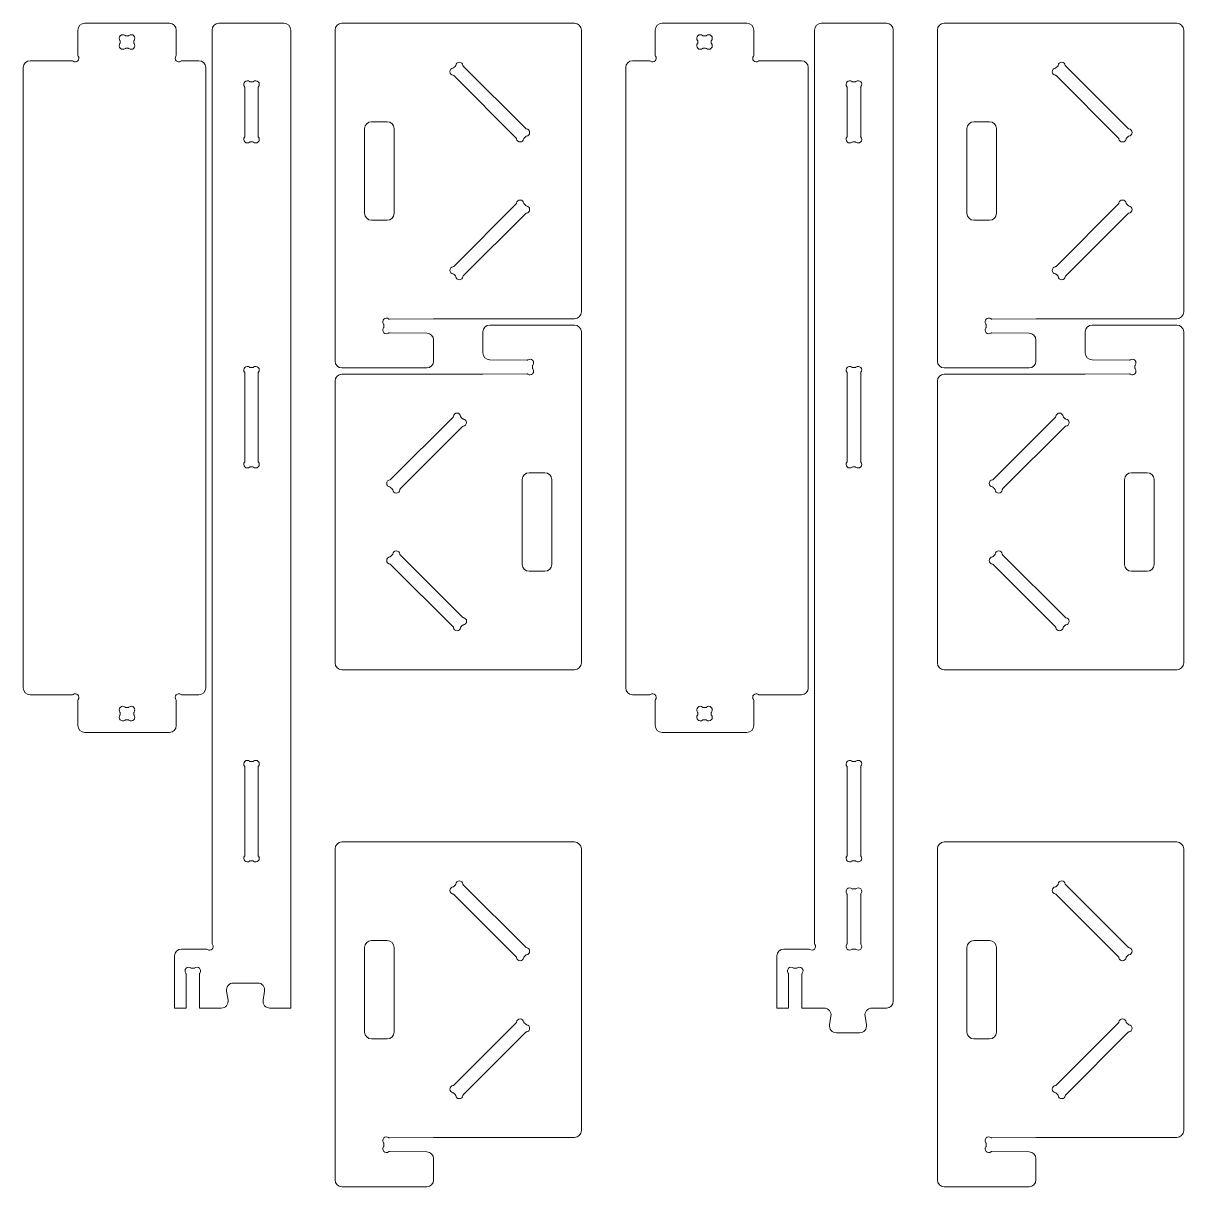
# Model space of a CAD drawing. Header units: millimetres. Extents: x 22 to 2423, y 21 to 1203.
# Drawn here: x 1245 to 2423, y 21 to 1203 of the extents above; entities that cross this region are included whole.
import ezdxf

# ---------------------------------------------------------------- set-up
doc = ezdxf.new("R2010")
doc.units = ezdxf.units.MM

msp = doc.modelspace()

# ---------------------------------------------------------------- linework, layer by layer
at = {"color": 7, "linetype": 'Continuous', "lineweight": 15}
for p, q in [((1300.3, 1195.6), (1300.3, 1170.3)), ((1393.3, 1202.6), (1307.3, 1202.6)), ((1400.3, 1170.3), (1400.3, 1195.6)), ((1436.6, 269), (1436.6, 1195.6)), ((1509.6, 1202.6), (1443.6, 1202.6)), ((1516.6, 202.6), (1516.6, 1195.6)), ((1561.5, 1195.6), (1561.5, 859.6)), ((1804.5, 1202.6), (1568.5, 1202.6)), ((1811.5, 909.6), (1811.5, 1195.6)), ((1886.5, 1170.3), (1886.5, 1195.6)), ((1893.5, 1202.6), (1979.5, 1202.6)), ((1986.5, 1195.6), (1986.5, 1170.3)), ((2048.2, 268.4), (2048.2, 1195.6)), ((2121.2, 1202.6), (2055.2, 1202.6)), ((2128.2, 209.6), (2128.2, 1195.6)), ((2173, 1195.6), (2173, 859.6)), ((2416, 1202.6), (2180, 1202.6)), ((2423, 909.6), (2423, 1195.6)), ((1343.4, 1184.2), (1343.4, 1182.8)), ((1351.4, 1189.9), (1349.1, 1189.9)), ((1357.1, 1182.8), (1357.1, 1184.2)), ((1929.7, 1182.8), (1929.7, 1184.2)), ((1935.3, 1189.9), (1937.7, 1189.9)), ((1943.4, 1184.2), (1943.4, 1182.8)), ((1349.1, 1177.2), (1351.4, 1177.2)), ((1937.7, 1177.2), (1935.3, 1177.2)), ((1294.4, 1164.5), (1251.9, 1164.5)), ((1423.3, 1164.5), (1406.1, 1164.5)), ((1683.6, 1159.1), (1681.9, 1157.5)), ((1755, 1095.7), (1691.6, 1159.1)), ((1863.5, 1164.5), (1880.6, 1164.5)), ((1992.4, 1164.5), (2034.9, 1164.5)), ((2295.2, 1159.1), (2293.5, 1157.5)), ((2366.6, 1095.7), (2303.2, 1159.1)), ((1244.9, 1157.5), (1244.9, 527.7)), ((1430.3, 527.7), (1430.3, 1157.5)), ((1681.9, 1149.4), (1745.3, 1086)), ((1856.5, 1157.5), (1856.5, 527.7)), ((2041.9, 527.7), (2041.9, 1157.5)), ((2293.5, 1149.4), (2356.9, 1086)), ((1469.8, 1087.7), (1469.8, 1137.4)), ((1475.4, 1143.1), (1477.8, 1143.1)), ((1483.5, 1137.4), (1483.5, 1087.7)), ((2081.4, 1087.7), (2081.4, 1137.4)), ((2087, 1143.1), (2089.4, 1143.1)), ((2095.1, 1137.4), (2095.1, 1087.7)), ((1614.5, 1102.6), (1598.5, 1102.6)), ((2226, 1102.6), (2210, 1102.6)), ((1591.5, 1095.6), (1591.5, 1009.6)), ((1621.5, 1009.6), (1621.5, 1095.6)), ((1753.3, 1086), (1755, 1087.7)), ((2203, 1095.6), (2203, 1009.6)), ((2233, 1009.6), (2233, 1095.6)), ((2364.9, 1086), (2366.6, 1087.7)), ((1477.8, 1082.1), (1475.4, 1082.1)), ((2089.4, 1082.1), (2087, 1082.1)), ((1745.3, 1019.1), (1681.9, 955.7)), ((1755, 1017.5), (1753.3, 1019.1)), ((2356.9, 1019.1), (2293.5, 955.7)), ((2366.6, 1017.5), (2364.9, 1019.1)), ((1691.6, 946), (1755, 1009.4)), ((2303.2, 946), (2366.6, 1009.4)), ((1598.5, 1002.6), (1614.5, 1002.6)), ((2210, 1002.6), (2226, 1002.6)), ((1681.9, 947.7), (1683.6, 946)), ((2293.5, 947.7), (2295.2, 946)), ((1661.5, 902.6), (1616.6, 902.1)), ((1661.5, 902.6), (1804.5, 902.6)), ((2273, 902.6), (2228.2, 902.1)), ((2273, 902.6), (2416, 902.6)), ((1611, 896.4), (1611, 894)), ((1616.6, 888.3), (1654.5, 887.9)), ((1711.5, 889.2), (1711.5, 867.9)), ((1804.5, 896.2), (1718.5, 896.2)), ((1811.5, 553.2), (1811.5, 889.2)), ((2222.5, 896.4), (2222.5, 894)), ((2228.2, 888.3), (2266.1, 887.9)), ((2323, 889.2), (2323, 867.9)), ((2416, 896.2), (2330, 896.2)), ((2423, 553.2), (2423, 889.2)), ((1661.5, 859.6), (1661.5, 880.9)), ((2273, 859.6), (2273, 880.9)), ((1475.4, 853.1), (1477.8, 853.1)), ((1568.5, 852.6), (1654.5, 852.6)), ((1756.3, 860.5), (1718.4, 860.9)), ((1762, 852.4), (1762, 854.7)), ((2087, 853.1), (2089.4, 853.1)), ((2180, 852.6), (2266, 852.6)), ((2367.9, 860.5), (2330, 860.9)), ((2373.5, 852.4), (2373.5, 854.7)), ((1469.8, 757.7), (1469.8, 847.4)), ((1483.5, 847.4), (1483.5, 757.7)), ((1561.5, 839.2), (1561.5, 553.2)), ((1711.5, 846.2), (1568.5, 846.2)), ((1711.5, 846.2), (1756.3, 846.7)), ((2081.4, 757.7), (2081.4, 847.4)), ((2095.1, 847.4), (2095.1, 757.7)), ((2173, 839.2), (2173, 553.2)), ((2323, 846.2), (2180, 846.2)), ((2323, 846.2), (2367.9, 846.7)), ((1681.3, 802.8), (1617.9, 739.4)), ((1627.6, 729.7), (1691, 793.1)), ((1691, 801.1), (1689.3, 802.8)), ((2292.9, 802.8), (2229.5, 739.4)), ((2239.2, 729.7), (2302.6, 793.1)), ((2302.6, 801.1), (2300.9, 802.8)), ((1477.8, 752.1), (1475.4, 752.1)), ((1774.5, 746.2), (1758.5, 746.2)), ((2089.4, 752.1), (2087, 752.1)), ((2386, 746.2), (2370, 746.2)), ((1751.5, 739.2), (1751.5, 653.2)), ((1781.5, 653.2), (1781.5, 739.2)), ((2363, 739.2), (2363, 653.2)), ((2393, 653.2), (2393, 739.2)), ((1617.9, 731.3), (1619.6, 729.7)), ((2229.5, 731.3), (2231.2, 729.7)), ((1619.6, 662.8), (1617.9, 661.1)), ((1691, 599.4), (1627.6, 662.8)), ((2231.2, 662.8), (2229.5, 661.1)), ((2302.6, 599.4), (2239.2, 662.8)), ((1617.9, 653.1), (1681.3, 589.7)), ((2229.5, 653.1), (2292.9, 589.7)), ((1758.5, 646.2), (1774.5, 646.2)), ((2370, 646.2), (2386, 646.2)), ((1689.3, 589.7), (1691, 591.3)), ((2300.9, 589.7), (2302.6, 591.3)), ((1568.5, 546.2), (1804.5, 546.2)), ((2180, 546.2), (2416, 546.2)), ((1294.4, 520.7), (1251.9, 520.7)), ((1423.3, 520.7), (1406.1, 520.7)), ((1863.5, 520.7), (1880.6, 520.7)), ((1992.4, 520.7), (2034.9, 520.7)), ((1300.3, 489.6), (1300.3, 514.8)), ((1349.1, 508), (1351.4, 508)), ((1400.3, 514.8), (1400.3, 489.6)), ((1886.5, 514.8), (1886.5, 489.6)), ((1937.7, 508), (1935.3, 508)), ((1986.5, 489.6), (1986.5, 514.8)), ((1343.4, 500.9), (1343.4, 502.3)), ((1357.1, 502.3), (1357.1, 500.9)), ((1929.7, 502.3), (1929.7, 500.9)), ((1943.4, 500.9), (1943.4, 502.3)), ((1351.4, 495.3), (1349.1, 495.3)), ((1935.3, 495.3), (1937.7, 495.3)), ((1393.3, 482.6), (1307.3, 482.6)), ((1893.5, 482.6), (1979.5, 482.6)), ((1475.4, 453.1), (1477.8, 453.1)), ((2087, 453.1), (2089.4, 453.1)), ((1469.8, 357.7), (1469.8, 447.4)), ((1483.5, 447.4), (1483.5, 357.7)), ((2081.4, 357.7), (2081.4, 447.4)), ((2095.1, 447.4), (2095.1, 357.7)), ((1804.5, 371.3), (1568.5, 371.3)), ((2416, 371.3), (2180, 371.3)), ((1561.5, 364.3), (1561.5, 28.3)), ((1811.5, 78.3), (1811.5, 364.3)), ((2173, 364.3), (2173, 28.3)), ((2423, 78.3), (2423, 364.3)), ((1477.8, 352.1), (1475.4, 352.1)), ((2089.4, 352.1), (2087, 352.1)), ((1683.6, 327.8), (1681.9, 326.2)), ((1755, 264.4), (1691.6, 327.8)), ((2087, 323.6), (2089.4, 323.6)), ((2295.2, 327.8), (2293.5, 326.2)), ((2366.6, 264.4), (2303.2, 327.8)), ((1681.9, 318.1), (1745.3, 254.7)), ((2081.4, 268.2), (2081.4, 317.9)), ((2095.1, 317.9), (2095.1, 268.2)), ((2293.5, 318.1), (2356.9, 254.7)), ((1430.2, 262.6), (1405.5, 262.6)), ((1591.5, 264.3), (1591.5, 178.3)), ((1614.5, 271.3), (1598.5, 271.3)), ((1621.5, 178.3), (1621.5, 264.3)), ((2042.3, 262.6), (2017.1, 262.6)), ((2089.4, 262.6), (2087, 262.6)), ((2203, 264.3), (2203, 178.3)), ((2226, 271.3), (2210, 271.3)), ((2233, 178.3), (2233, 264.3)), ((1398.5, 255.6), (1398.5, 202.6)), ((1753.3, 254.7), (1755, 256.4)), ((2010.1, 255.6), (2010.1, 202.6)), ((2364.9, 254.7), (2366.6, 256.4)), ((1410.2, 202.6), (1410.2, 237.4)), ((1415.9, 243.1), (1418.2, 243.1)), ((1423.9, 237.4), (1423.9, 202.6)), ((2021.8, 202.6), (2021.8, 237.4)), ((2027.5, 243.1), (2029.8, 243.1)), ((2035.5, 237.4), (2035.5, 202.6)), ((1483, 228.1), (1458.2, 228.1)), ((1452.8, 210.7), (1451.3, 220)), ((1488.4, 210.7), (1489.9, 220)), ((1410.2, 202.6), (1398.5, 202.6)), ((1445.9, 202.6), (1423.9, 202.6)), ((1516.6, 202.6), (1495.3, 202.6)), ((2021.8, 202.6), (2010.1, 202.6)), ((2058, 202.6), (2035.5, 202.6)), ((2121.2, 202.6), (2106.4, 202.6)), ((2064.9, 194.5), (2063.5, 185.7)), ((2099.5, 194.5), (2100.9, 185.7)), ((1745.3, 187.8), (1681.9, 124.4)), ((1691.6, 114.7), (1755, 178.1)), ((1755, 186.2), (1753.3, 187.8)), ((2094, 177.6), (2070.4, 177.6)), ((2356.9, 187.8), (2293.5, 124.4)), ((2303.2, 114.7), (2366.6, 178.1)), ((2366.6, 186.2), (2364.9, 187.8)), ((1598.5, 171.3), (1614.5, 171.3)), ((2210, 171.3), (2226, 171.3)), ((1681.9, 116.4), (1683.6, 114.7)), ((2293.5, 116.4), (2295.2, 114.7)), ((1661.5, 71.3), (1616.6, 70.8)), ((1661.5, 71.3), (1804.5, 71.3)), ((2273, 71.3), (2228.2, 70.8)), ((2273, 71.3), (2416, 71.3)), ((1611, 65.1), (1611, 62.7)), ((2222.5, 65.1), (2222.5, 62.7)), ((1616.6, 57), (1654.5, 56.6)), ((1661.5, 28.3), (1661.5, 49.6)), ((2228.2, 57), (2266.1, 56.6)), ((2273, 28.3), (2273, 49.6)), ((1568.5, 21.3), (1654.5, 21.3)), ((2180, 21.3), (2266, 21.3))]:
    msp.add_line(p, q, dxfattribs=at)
for centre, radius, start, end in [((1307.3, 1195.6), 7, 90, 180), ((1393.3, 1195.6), 7, 0, 90), ((1443.6, 1195.6), 7, 90, 180), ((1509.6, 1195.6), 7, 0, 90), ((1568.5, 1195.6), 7, 90, 180), ((1804.5, 1195.6), 7, 0, 90), ((1893.5, 1195.6), 7, 90, 180), ((1979.5, 1195.6), 7, 0, 90), ((2055.2, 1195.6), 7, 90, 180), ((2121.2, 1195.6), 7, 0, 90), ((2180, 1195.6), 7, 90, 180), ((2416, 1195.6), 7, 0, 90), ((1346, 1187.3), 3.68, 51.4743, 218.5257), ((1346, 1179.8), 3.68, 141.4743, 308.5257), ((1342.1, 1184.2), 1.27, 0, 38.5257), ((1342.1, 1182.8), 1.27, 321.4743, 0), ((1349.1, 1191.1), 1.27, 231.4743, 270), ((1351.4, 1191.1), 1.27, 270, 308.5257), ((1354.5, 1187.3), 3.68, 321.4743, 128.5257), ((1354.5, 1179.8), 3.68, 231.4743, 38.5257), ((1358.4, 1184.2), 1.27, 141.4743, 180), ((1358.4, 1182.8), 1.27, 180, 218.5257), ((1932.3, 1187.3), 3.68, 51.4743, 218.5257), ((1932.3, 1179.8), 3.68, 141.4743, 308.5257), ((1928.4, 1184.2), 1.27, 0, 38.5257), ((1928.4, 1182.8), 1.27, 321.4743, 0), ((1935.3, 1191.1), 1.27, 231.4743, 270), ((1937.7, 1191.1), 1.27, 270, 308.5257), ((1940.8, 1187.3), 3.68, 321.4743, 128.5257), ((1940.8, 1179.8), 3.68, 231.4743, 38.5257), ((1944.6, 1184.2), 1.27, 141.4743, 180), ((1944.6, 1182.8), 1.27, 180, 218.5257), ((1302.1, 1170.3), 1.84, 180, 216.4151), ((1349.1, 1175.9), 1.27, 90, 128.5257), ((1351.4, 1175.9), 1.27, 51.4743, 90), ((1398.4, 1170.3), 1.84, 323.5849, 0), ((1888.3, 1170.3), 1.84, 180, 216.4151), ((1935.3, 1175.9), 1.27, 90, 128.5257), ((1937.7, 1175.9), 1.27, 51.4743, 90), ((1984.7, 1170.3), 1.84, 323.5849, 0), ((1251.9, 1157.5), 7, 90, 180), ((1294.4, 1162.6), 1.84, 53.5849, 90), ((1297.7, 1167.1), 3.68, 233.5849, 36.4151), ((1402.9, 1167.1), 3.68, 143.5849, 306.4151), ((1406.1, 1162.6), 1.84, 90, 126.4151), ((1423.3, 1157.5), 7, 360, 90), ((1682.7, 1160), 1.27, 315, 353.5257), ((1687.6, 1159.4), 3.67, 6.4743, 173.5257), ((1692.5, 1160), 1.27, 186.4743, 225), ((1863.5, 1157.5), 7, 90, 180), ((1880.6, 1162.6), 1.84, 53.5849, 90), ((1883.9, 1167.1), 3.68, 233.5849, 36.4151), ((1989.1, 1167.1), 3.68, 143.5849, 306.4151), ((1992.4, 1162.6), 1.84, 90, 126.4151), ((2034.9, 1157.5), 7, 0, 90), ((2294.3, 1160), 1.27, 315, 353.5257), ((2299.2, 1159.4), 3.67, 6.4743, 173.5257), ((2304.1, 1160), 1.27, 186.4743, 225), ((1681.6, 1153.4), 3.68, 96.4743, 263.5257), ((1681, 1158.3), 1.27, 276.4743, 315), ((1681, 1148.5), 1.27, 45, 83.5257), ((2293.2, 1153.4), 3.68, 96.4743, 263.5257), ((2292.6, 1158.3), 1.27, 276.4743, 315), ((2292.6, 1148.5), 1.27, 45, 83.5257), ((1472.4, 1140.5), 3.68, 51.4743, 218.5257), ((1468.5, 1137.4), 1.27, 0, 38.5257), ((1475.4, 1144.3), 1.27, 231.4743, 270), ((1477.8, 1144.3), 1.27, 270, 308.5257), ((1480.9, 1140.5), 3.68, 321.4743, 128.5257), ((1484.7, 1137.4), 1.27, 141.4743, 180), ((2084, 1140.5), 3.67, 51.4743, 218.5257), ((2080.1, 1137.4), 1.27, 0, 38.5257), ((2087, 1144.3), 1.27, 231.4743, 270), ((2089.4, 1144.3), 1.27, 270, 308.5257), ((2092.5, 1140.5), 3.68, 321.4743, 128.5257), ((2096.3, 1137.4), 1.27, 141.4743, 180), ((1598.5, 1095.6), 7, 90, 180), ((1614.5, 1095.6), 7, 0, 90), ((2210, 1095.6), 7, 90, 180), ((2226, 1095.6), 7, 0, 90), ((1472.4, 1084.7), 3.68, 141.4743, 308.5257), ((1468.5, 1087.7), 1.27, 321.4743, 0), ((1480.9, 1084.7), 3.68, 231.4743, 38.5257), ((1484.7, 1087.7), 1.27, 180, 218.5257), ((1755.9, 1096.6), 1.27, 225, 263.5257), ((1755.9, 1086.8), 1.27, 96.4743, 135), ((1755.3, 1091.7), 3.68, 276.4743, 83.5257), ((2084, 1084.7), 3.67, 141.4743, 308.5257), ((2080.1, 1087.7), 1.27, 321.4743, 0), ((2092.5, 1084.7), 3.68, 231.4743, 38.5257), ((2096.3, 1087.7), 1.27, 180, 218.5257), ((2367.5, 1096.6), 1.27, 225, 263.5257), ((2367.5, 1086.8), 1.27, 96.4743, 135), ((2366.9, 1091.7), 3.68, 276.4743, 83.5257), ((1475.4, 1080.8), 1.27, 90, 128.5257), ((1477.8, 1080.8), 1.27, 51.4743, 90), ((1744.4, 1085.1), 1.27, 6.4743, 45), ((1749.3, 1085.7), 3.68, 186.4743, 353.5257), ((1754.2, 1085.1), 1.27, 135, 173.5257), ((2087, 1080.8), 1.27, 90, 128.5257), ((2089.4, 1080.8), 1.27, 51.4743, 90), ((2356, 1085.1), 1.27, 6.4743, 45), ((2360.9, 1085.7), 3.67, 186.4743, 353.5257), ((2365.8, 1085.1), 1.27, 135, 173.5257), ((1744.4, 1020), 1.27, 315, 353.5257), ((1749.3, 1019.4), 3.67, 6.4743, 173.5257), ((1754.2, 1020), 1.27, 186.4743, 225), ((1755.9, 1018.3), 1.27, 225, 263.5257), ((1755.3, 1013.4), 3.68, 276.4743, 83.5257), ((2356, 1020), 1.27, 315, 353.5257), ((2360.9, 1019.4), 3.67, 6.4743, 173.5257), ((2365.8, 1020), 1.27, 186.4743, 225), ((2367.5, 1018.3), 1.27, 225, 263.5257), ((2366.9, 1013.4), 3.68, 276.4743, 83.5257), ((1598.5, 1009.6), 7, 180, 270), ((1614.5, 1009.6), 7, 270, 0), ((1755.9, 1008.5), 1.27, 96.4743, 135), ((2210, 1009.6), 7, 180, 270), ((2226, 1009.6), 7, 270, 0), ((2367.5, 1008.5), 1.27, 96.4743, 135), ((1681.6, 951.7), 3.68, 96.4743, 263.5257), ((1681, 956.6), 1.27, 276.4743, 315), ((1681, 946.8), 1.27, 45, 83.5257), ((1682.7, 945.1), 1.27, 6.4743, 45), ((1687.6, 945.7), 3.67, 186.4743, 353.5257), ((1692.5, 945.1), 1.27, 135, 173.5257), ((2293.2, 951.7), 3.68, 96.4743, 263.5257), ((2292.6, 956.6), 1.27, 276.4743, 315), ((2292.6, 946.8), 1.27, 45, 83.5257), ((2294.3, 945.1), 1.27, 6.4743, 45), ((2299.2, 945.7), 3.67, 186.4743, 353.5257), ((2304.1, 945.1), 1.27, 135, 173.5257), ((1613.6, 899.5), 3.68, 52.5203, 218.5257), ((1616.6, 903.4), 1.27, 232.5203, 270.5673), ((1804.5, 909.6), 7, 270, 0), ((2225.1, 899.5), 3.68, 52.5203, 218.5257), ((2228.2, 903.4), 1.27, 232.5203, 270.5673), ((2416, 909.6), 7, 270, 0), ((1613.6, 891), 3.68, 141.4743, 307.4797), ((1609.7, 896.4), 1.27, 0, 38.5257), ((1609.7, 894), 1.27, 321.4743, 0), ((1616.6, 887), 1.27, 89.4327, 127.4797), ((1654.5, 880.9), 7, 0, 89.4327), ((1718.5, 889.2), 7, 90, 180), ((1804.5, 889.2), 7, 0, 90), ((2225.1, 891), 3.68, 141.4743, 307.4797), ((2221.3, 896.4), 1.27, 0, 38.5257), ((2221.3, 894), 1.27, 321.4743, 0), ((2228.2, 887), 1.27, 89.4327, 127.4797), ((2266, 880.9), 7, 0, 89.4327), ((2330, 889.2), 7, 90, 180), ((2416, 889.2), 7, 0, 90), ((1718.5, 867.9), 7, 180, 269.4327), ((2330, 867.9), 7, 180, 269.4327), ((1472.4, 850.5), 3.68, 51.4743, 218.5257), ((1475.4, 854.3), 1.27, 231.4743, 270), ((1477.8, 854.3), 1.27, 270, 308.5257), ((1480.9, 850.5), 3.68, 321.4743, 128.5257), ((1568.5, 859.6), 7, 180, 270), ((1654.5, 859.6), 7, 270, 0), ((1756.4, 861.7), 1.27, 269.4327, 307.4797), ((1759.4, 857.8), 3.67, 321.4743, 127.4797), ((1759.4, 849.3), 3.68, 232.5203, 38.5257), ((1763.2, 854.7), 1.27, 141.4743, 180), ((1763.2, 852.4), 1.27, 180, 218.5257), ((2084, 850.5), 3.67, 51.4743, 218.5257), ((2087, 854.3), 1.27, 231.4743, 270), ((2089.4, 854.3), 1.27, 270, 308.5257), ((2092.5, 850.5), 3.68, 321.4743, 128.5257), ((2180, 859.6), 7, 180, 270), ((2266, 859.6), 7, 270, 0), ((2367.9, 861.7), 1.27, 269.4327, 307.4797), ((2370.9, 857.8), 3.68, 321.4743, 127.4797), ((2370.9, 849.3), 3.68, 232.5203, 38.5257), ((2374.8, 854.7), 1.27, 141.4743, 180), ((2374.8, 852.4), 1.27, 180, 218.5257), ((1468.5, 847.4), 1.27, 0, 38.5257), ((1484.7, 847.4), 1.27, 141.4743, 180), ((1568.5, 839.2), 7, 90, 180), ((1756.4, 845.4), 1.27, 52.5203, 90.5673), ((2080.1, 847.4), 1.27, 0, 38.5257), ((2096.3, 847.4), 1.27, 141.4743, 180), ((2180, 839.2), 7, 90, 180), ((2367.9, 845.4), 1.27, 52.5203, 90.5673), ((1680.4, 803.7), 1.27, 315, 353.5257), ((1685.3, 803.1), 3.68, 6.4743, 173.5257), ((1690.2, 803.7), 1.27, 186.4743, 225), ((2292, 803.7), 1.27, 315, 353.5257), ((2296.9, 803.1), 3.68, 6.4743, 173.5257), ((2301.8, 803.7), 1.27, 186.4743, 225), ((1691.9, 802), 1.27, 225, 263.5257), ((1691.9, 792.2), 1.27, 96.4743, 135), ((1691.3, 797.1), 3.67, 276.4743, 83.5257), ((2303.5, 802), 1.27, 225, 263.5257), ((2303.5, 792.2), 1.27, 96.4743, 135), ((2302.9, 797.1), 3.68, 276.4743, 83.5257), ((1472.4, 754.7), 3.68, 141.4743, 308.5257), ((1468.5, 757.7), 1.27, 321.4743, 0), ((1480.9, 754.7), 3.68, 231.4743, 38.5257), ((1484.7, 757.7), 1.27, 180, 218.5257), ((2084, 754.7), 3.68, 141.4743, 308.5257), ((2080.1, 757.7), 1.27, 321.4743, 0), ((2092.5, 754.7), 3.68, 231.4743, 38.5257), ((2096.3, 757.7), 1.27, 180, 218.5257), ((1475.4, 750.8), 1.27, 90, 128.5257), ((1477.8, 750.8), 1.27, 51.4743, 90), ((1758.5, 739.2), 7, 90, 180), ((1774.5, 739.2), 7, 0, 90), ((2087, 750.8), 1.27, 90, 128.5257), ((2089.4, 750.8), 1.27, 51.4743, 90), ((2370, 739.2), 7, 90, 180), ((2386, 739.2), 7, 0, 90), ((1617.6, 735.4), 3.67, 96.4743, 263.5257), ((1617, 740.3), 1.27, 276.4743, 315), ((2229.2, 735.4), 3.67, 96.4743, 263.5257), ((2228.6, 740.3), 1.27, 276.4743, 315), ((1617, 730.4), 1.27, 45, 83.5257), ((1618.7, 728.8), 1.27, 6.4743, 45), ((1623.6, 729.3), 3.67, 186.4743, 353.5257), ((1628.5, 728.8), 1.27, 135, 173.5257), ((2228.6, 730.4), 1.27, 45, 83.5257), ((2230.3, 728.8), 1.27, 6.4743, 45), ((2235.2, 729.3), 3.68, 186.4743, 353.5257), ((2240.1, 728.8), 1.27, 135, 173.5257), ((1618.7, 663.7), 1.27, 315, 353.5257), ((1623.6, 663.1), 3.68, 6.4743, 173.5257), ((1628.5, 663.7), 1.27, 186.4743, 225), ((2230.3, 663.7), 1.27, 315, 353.5257), ((2235.2, 663.1), 3.68, 6.4743, 173.5257), ((2240.1, 663.7), 1.27, 186.4743, 225), ((1617.6, 657.1), 3.67, 96.4743, 263.5257), ((1617, 662), 1.27, 276.4743, 315), ((1617, 652.2), 1.27, 45, 83.5257), ((1758.5, 653.2), 7, 180, 270), ((1774.5, 653.2), 7, 270, 0), ((2229.2, 657.1), 3.67, 96.4743, 263.5257), ((2228.6, 662), 1.27, 276.4743, 315), ((2228.6, 652.2), 1.27, 45, 83.5257), ((2370, 653.2), 7, 180, 270), ((2386, 653.2), 7, 270, 0), ((1691.9, 600.3), 1.27, 225, 263.5257), ((1691.9, 590.4), 1.27, 96.4743, 135), ((1691.3, 595.4), 3.68, 276.4743, 83.5257), ((2303.5, 600.3), 1.27, 225, 263.5257), ((2303.5, 590.4), 1.27, 96.4743, 135), ((2302.9, 595.4), 3.68, 276.4743, 83.5257), ((1680.4, 588.8), 1.27, 6.4743, 45), ((1685.3, 589.3), 3.68, 186.4743, 353.5257), ((1690.2, 588.8), 1.27, 135, 173.5257), ((2292, 588.8), 1.27, 6.4743, 45), ((2296.9, 589.3), 3.68, 186.4743, 353.5257), ((2301.8, 588.8), 1.27, 135, 173.5257), ((1568.5, 553.2), 7, 180, 270), ((1804.5, 553.2), 7, 270, 0), ((2180, 553.2), 7, 180, 270), ((2416, 553.2), 7, 270, 0), ((1251.9, 527.7), 7, 180, 270), ((1294.4, 522.5), 1.84, 270, 306.4151), ((1297.7, 518.1), 3.67, 323.5849, 126.4151), ((1402.9, 518.1), 3.67, 53.5849, 216.4151), ((1406.1, 522.5), 1.84, 233.5849, 270), ((1423.3, 527.7), 7, 270, 0), ((1863.5, 527.7), 7, 180, 270), ((1880.6, 522.5), 1.84, 270, 306.4151), ((1883.9, 518.1), 3.68, 323.5849, 126.4151), ((1989.1, 518.1), 3.67, 53.5849, 216.4151), ((1992.4, 522.5), 1.84, 233.5849, 270), ((2034.9, 527.7), 7, 270, 0), ((1302.1, 514.8), 1.84, 143.5849, 180), ((1346, 505.4), 3.68, 51.4743, 218.5257), ((1349.1, 509.2), 1.27, 231.4743, 270), ((1351.4, 509.2), 1.27, 270, 308.5257), ((1354.5, 505.4), 3.68, 321.4743, 128.5257), ((1398.4, 514.8), 1.84, 0, 36.4151), ((1888.3, 514.8), 1.84, 143.5849, 180), ((1932.3, 505.4), 3.68, 51.4743, 218.5257), ((1935.3, 509.2), 1.27, 231.4743, 270), ((1937.7, 509.2), 1.27, 270, 308.5257), ((1940.8, 505.4), 3.68, 321.4743, 128.5257), ((1984.7, 514.8), 1.84, 0, 36.4151), ((1346, 497.9), 3.68, 141.4743, 308.5257), ((1342.1, 502.3), 1.27, 0, 38.5257), ((1342.1, 500.9), 1.27, 321.4743, 0), ((1354.5, 497.9), 3.68, 231.4743, 38.5257), ((1358.4, 502.3), 1.27, 141.4743, 180), ((1358.4, 500.9), 1.27, 180, 218.5257), ((1932.3, 497.9), 3.68, 141.4743, 308.5257), ((1928.4, 502.3), 1.27, 0, 38.5257), ((1928.4, 500.9), 1.27, 321.4743, 0), ((1940.8, 497.9), 3.68, 231.4743, 38.5257), ((1944.6, 502.3), 1.27, 141.4743, 180), ((1944.6, 500.9), 1.27, 180, 218.5257), ((1307.3, 489.6), 7, 180, 270), ((1349.1, 494), 1.27, 90, 128.5257), ((1351.4, 494), 1.27, 51.4743, 90), ((1393.3, 489.6), 7, 270, 0), ((1893.5, 489.6), 7, 180, 270), ((1935.3, 494), 1.27, 90, 128.5257), ((1937.7, 494), 1.27, 51.4743, 90), ((1979.5, 489.6), 7, 270, 0), ((1472.4, 450.5), 3.68, 51.4743, 218.5257), ((1475.4, 454.3), 1.27, 231.4743, 270), ((1477.8, 454.3), 1.27, 270, 308.5257), ((1480.9, 450.5), 3.68, 321.4743, 128.5257), ((2084, 450.5), 3.67, 51.4743, 218.5257), ((2087, 454.3), 1.27, 231.4743, 270), ((2089.4, 454.3), 1.27, 270, 308.5257), ((2092.5, 450.5), 3.68, 321.4743, 128.5257), ((1468.5, 447.4), 1.27, 0, 38.5257), ((1484.7, 447.4), 1.27, 141.4743, 180), ((2080.1, 447.4), 1.27, 0, 38.5257), ((2096.3, 447.4), 1.27, 141.4743, 180), ((1568.5, 364.3), 7, 90, 180), ((1804.5, 364.3), 7, 0, 90), ((2180, 364.3), 7, 90, 180), ((2416, 364.3), 7, 0, 90), ((1472.4, 354.7), 3.68, 141.4743, 308.5257), ((1468.5, 357.7), 1.27, 321.4743, 0), ((1480.9, 354.7), 3.68, 231.4743, 38.5257), ((1484.7, 357.7), 1.27, 180, 218.5257), ((2084, 354.7), 3.68, 141.4743, 308.5257), ((2080.1, 357.7), 1.27, 321.4743, 0), ((2092.5, 354.7), 3.68, 231.4743, 38.5257), ((2096.3, 357.7), 1.27, 180, 218.5257), ((1475.4, 350.8), 1.27, 90, 128.5257), ((1477.8, 350.8), 1.27, 51.4743, 90), ((2087, 350.8), 1.27, 90, 128.5257), ((2089.4, 350.8), 1.27, 51.4743, 90), ((1687.6, 328.1), 3.67, 6.4743, 173.5257), ((2299.2, 328.1), 3.67, 6.4743, 173.5257), ((1681.6, 322.1), 3.68, 96.4743, 263.5257), ((1681, 327), 1.27, 276.4743, 315), ((1682.7, 328.7), 1.27, 315, 353.5257), ((1692.5, 328.7), 1.27, 186.4743, 225), ((2084, 321), 3.68, 51.4743, 218.5257), ((2087, 324.8), 1.27, 231.4743, 270), ((2089.4, 324.8), 1.27, 270, 308.5257), ((2092.5, 321), 3.68, 321.4743, 128.5257), ((2293.2, 322.1), 3.68, 96.4743, 263.5257), ((2292.6, 327), 1.27, 276.4743, 315), ((2294.3, 328.7), 1.27, 315, 353.5257), ((2304.1, 328.7), 1.27, 186.4743, 225), ((1681, 317.2), 1.27, 45, 83.5257), ((2080.1, 317.9), 1.27, 0, 38.5257), ((2096.3, 317.9), 1.27, 141.4743, 180), ((2292.6, 317.2), 1.27, 45, 83.5257), ((1405.5, 255.6), 7, 90, 180), ((1430.2, 258.9), 3.68, 58.6003, 90), ((1434, 265.2), 3.68, 238.6003, 31.3997), ((1440.3, 269), 3.68, 180, 211.3997), ((1598.5, 264.3), 7, 90, 180), ((1614.5, 264.3), 7, 0, 90), ((1755.9, 265.3), 1.27, 225, 263.5257), ((1755.3, 260.4), 3.67, 276.4743, 83.5257), ((2017.1, 255.6), 7, 90, 180), ((2042.3, 260.7), 1.84, 53.5849, 90), ((2045.6, 265.2), 3.67, 233.5849, 36.4151), ((2050, 268.4), 1.84, 180, 216.4151), ((2084, 265.2), 3.67, 141.4743, 308.5257), ((2080.1, 268.2), 1.27, 321.4743, 0), ((2087, 261.3), 1.27, 90, 128.5257), ((2089.4, 261.3), 1.27, 51.4743, 90), ((2092.5, 265.2), 3.68, 231.4743, 38.5257), ((2096.3, 268.2), 1.27, 180, 218.5257), ((2210, 264.3), 7, 90, 180), ((2226, 264.3), 7, 0, 90), ((2367.5, 265.3), 1.27, 225, 263.5257), ((2366.9, 260.4), 3.67, 276.4743, 83.5257), ((1744.4, 253.8), 1.27, 6.4743, 45), ((1749.3, 254.4), 3.67, 186.4743, 353.5257), ((1754.2, 253.8), 1.27, 135, 173.5257), ((1755.9, 255.5), 1.27, 96.4743, 135), ((2356, 253.8), 1.27, 6.4743, 45), ((2360.9, 254.4), 3.68, 186.4743, 353.5257), ((2365.8, 253.8), 1.27, 135, 173.5257), ((2367.5, 255.5), 1.27, 96.4743, 135), ((1412.8, 240.5), 3.68, 51.4743, 218.5257), ((1408.9, 237.4), 1.27, 0, 38.5257), ((1415.9, 244.3), 1.27, 231.4743, 270), ((1418.2, 244.3), 1.27, 270, 308.5257), ((1421.3, 240.5), 3.68, 321.4743, 128.5257), ((1425.2, 237.4), 1.27, 141.4743, 180), ((2024.4, 240.5), 3.67, 51.4743, 218.5257), ((2020.5, 237.4), 1.27, 0, 38.5257), ((2027.5, 244.3), 1.27, 231.4743, 270), ((2029.8, 244.3), 1.27, 270, 308.5257), ((2032.9, 240.5), 3.67, 321.4743, 128.5257), ((2036.8, 237.4), 1.27, 141.4743, 180), ((1458.2, 221.1), 7, 90, 189.0903), ((1483, 221.1), 7, 350.9097, 90), ((1445.9, 209.6), 7, 270, 9.0903), ((1495.3, 209.6), 7, 170.9097, 270), ((2058, 195.6), 7, 350.9097, 90), ((2106.4, 195.6), 7, 90, 189.0903), ((2121.2, 209.6), 7, 270, 0), ((1749.3, 188.1), 3.67, 6.4743, 173.5257), ((2360.9, 188.1), 3.68, 6.4743, 173.5257), ((1598.5, 178.3), 7, 180, 270), ((1614.5, 178.3), 7, 270, 0), ((1744.4, 188.7), 1.27, 315, 353.5257), ((1754.2, 188.7), 1.27, 186.4743, 225), ((1755.9, 187), 1.27, 225, 263.5257), ((1755.9, 177.2), 1.27, 96.4743, 135), ((1755.3, 182.1), 3.68, 276.4743, 83.5257), ((2070.4, 184.6), 7, 170.9097, 270), ((2094, 184.6), 7, 270, 9.0903), ((2210, 178.3), 7, 180, 270), ((2226, 178.3), 7, 270, 0), ((2356, 188.7), 1.27, 315, 353.5257), ((2365.8, 188.7), 1.27, 186.4743, 225), ((2367.5, 187), 1.27, 225, 263.5257), ((2367.5, 177.2), 1.27, 96.4743, 135), ((2366.9, 182.1), 3.68, 276.4743, 83.5257), ((1681.6, 120.4), 3.67, 96.4743, 263.5257), ((1681, 125.3), 1.27, 276.4743, 315), ((2293.2, 120.4), 3.68, 96.4743, 263.5257), ((2292.6, 125.3), 1.27, 276.4743, 315), ((1681, 115.5), 1.27, 45, 83.5257), ((1682.7, 113.8), 1.27, 6.4743, 45), ((1687.6, 114.4), 3.68, 186.4743, 353.5257), ((1692.5, 113.8), 1.27, 135, 173.5257), ((2292.6, 115.5), 1.27, 45, 83.5257), ((2294.3, 113.8), 1.27, 6.4743, 45), ((2299.2, 114.4), 3.68, 186.4743, 353.5257), ((2304.1, 113.8), 1.27, 135, 173.5257), ((1613.6, 68.2), 3.67, 52.5203, 218.5257), ((1616.6, 72.1), 1.27, 232.5203, 270.5673), ((1804.5, 78.3), 7, 270, 0), ((2225.1, 68.2), 3.68, 52.5203, 218.5257), ((2228.2, 72.1), 1.27, 232.5203, 270.5673), ((2416, 78.3), 7, 270, 0), ((1613.6, 59.7), 3.68, 141.4743, 307.4797), ((1609.7, 65.1), 1.27, 0, 38.5257), ((1609.7, 62.7), 1.27, 321.4743, 0), ((2225.1, 59.7), 3.68, 141.4743, 307.4797), ((2221.3, 65.1), 1.27, 0, 38.5257), ((2221.3, 62.7), 1.27, 321.4743, 0), ((1616.6, 55.7), 1.27, 89.4327, 127.4797), ((1654.5, 49.6), 7, 0, 89.4327), ((2228.2, 55.7), 1.27, 89.4327, 127.4797), ((2266, 49.6), 7, 0, 89.4327), ((1568.5, 28.3), 7, 180, 270), ((1654.5, 28.3), 7, 270, 0), ((2180, 28.3), 7, 180, 270), ((2266, 28.3), 7, 270, 0)]:
    msp.add_arc(centre, radius, start, end, dxfattribs=at)

doc.saveas('drawing.dxf')
